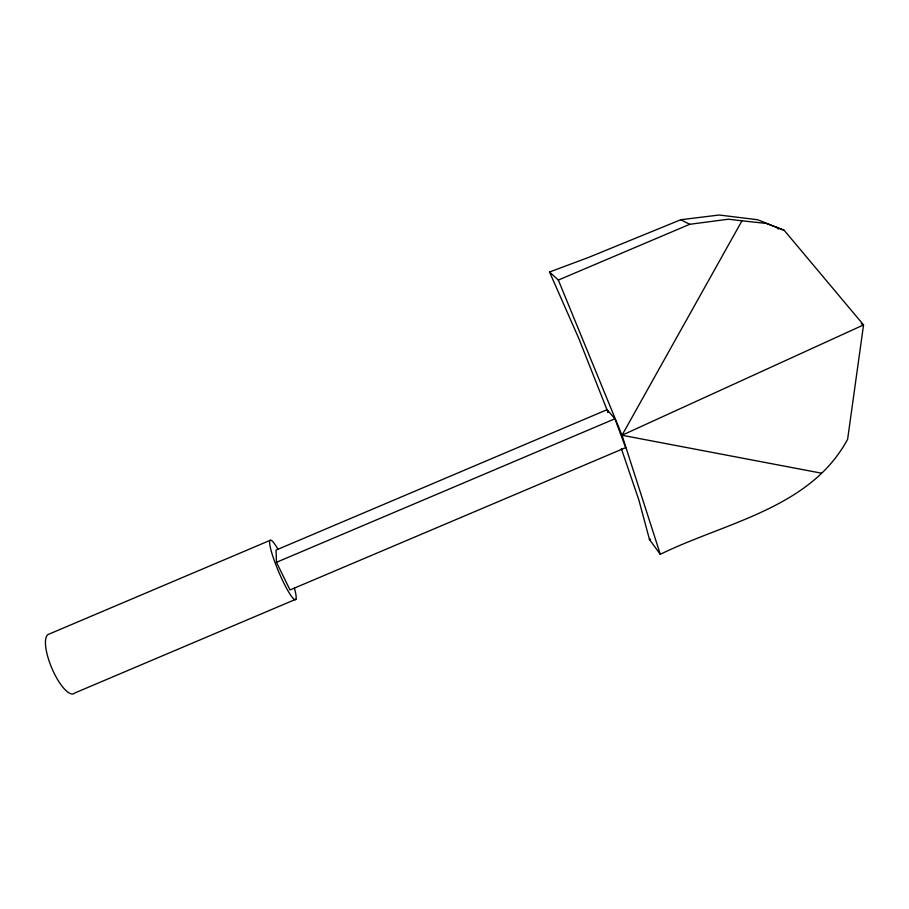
<?xml version="1.0" encoding="UTF-8"?>
<svg xmlns="http://www.w3.org/2000/svg" width="909" height="909" viewBox="0 0 909 909"><rect width="100%" height="100%" fill="white"/><g stroke="black" fill="none" stroke-linecap="round" stroke-linejoin="round"><path stroke-width="1.36" d="M784.172 230.295L766.173 223.409L741.96 220.819L622.006 435.252L660.298 554.308C725.075 522.47 810.339 508.529 847.62 439.274L863.55 324.922L784.172 230.295L757.595 219.728L719.178 215.013L680.75 219.739L588.418 257.486L549.525 272.007L578.794 338.432L607.951 412.175M549.525 272.007L558.331 280.052L689.738 224.296L728.404 219.205L741.96 220.819M269.984 540.4L47.847 634.607A32.315 10.238 67.1 0 0 53.108 671.058A32.315 10.238 67.1 0 0 74.845 692.965L295.936 599.224M607.098 409.686L276.052 550.081L276.472 562.307L290.028 589.952L625.653 447.637L614.95 418.765L607.098 409.686L608.053 412.277M276.472 562.307L614.95 418.765M621.381 448.751L638.822 499.836L649.515 539.628L650.503 539.298L649.458 539.412M821.338 473.157L622.006 435.252L620.324 433.263M680.75 219.739L689.738 224.296M861.243 323.695L863.55 324.922L622.006 435.252L558.331 280.052M776.411 226.977L778.297 229.068M649.515 539.628L660.298 554.308M294.368 588.123A32.326 4.602 67.1 0 1 289.085 592.702A32.326 4.602 67.1 0 1 270.859 549.65A32.326 4.602 67.1 0 1 277.79 548.979"/></g></svg>
